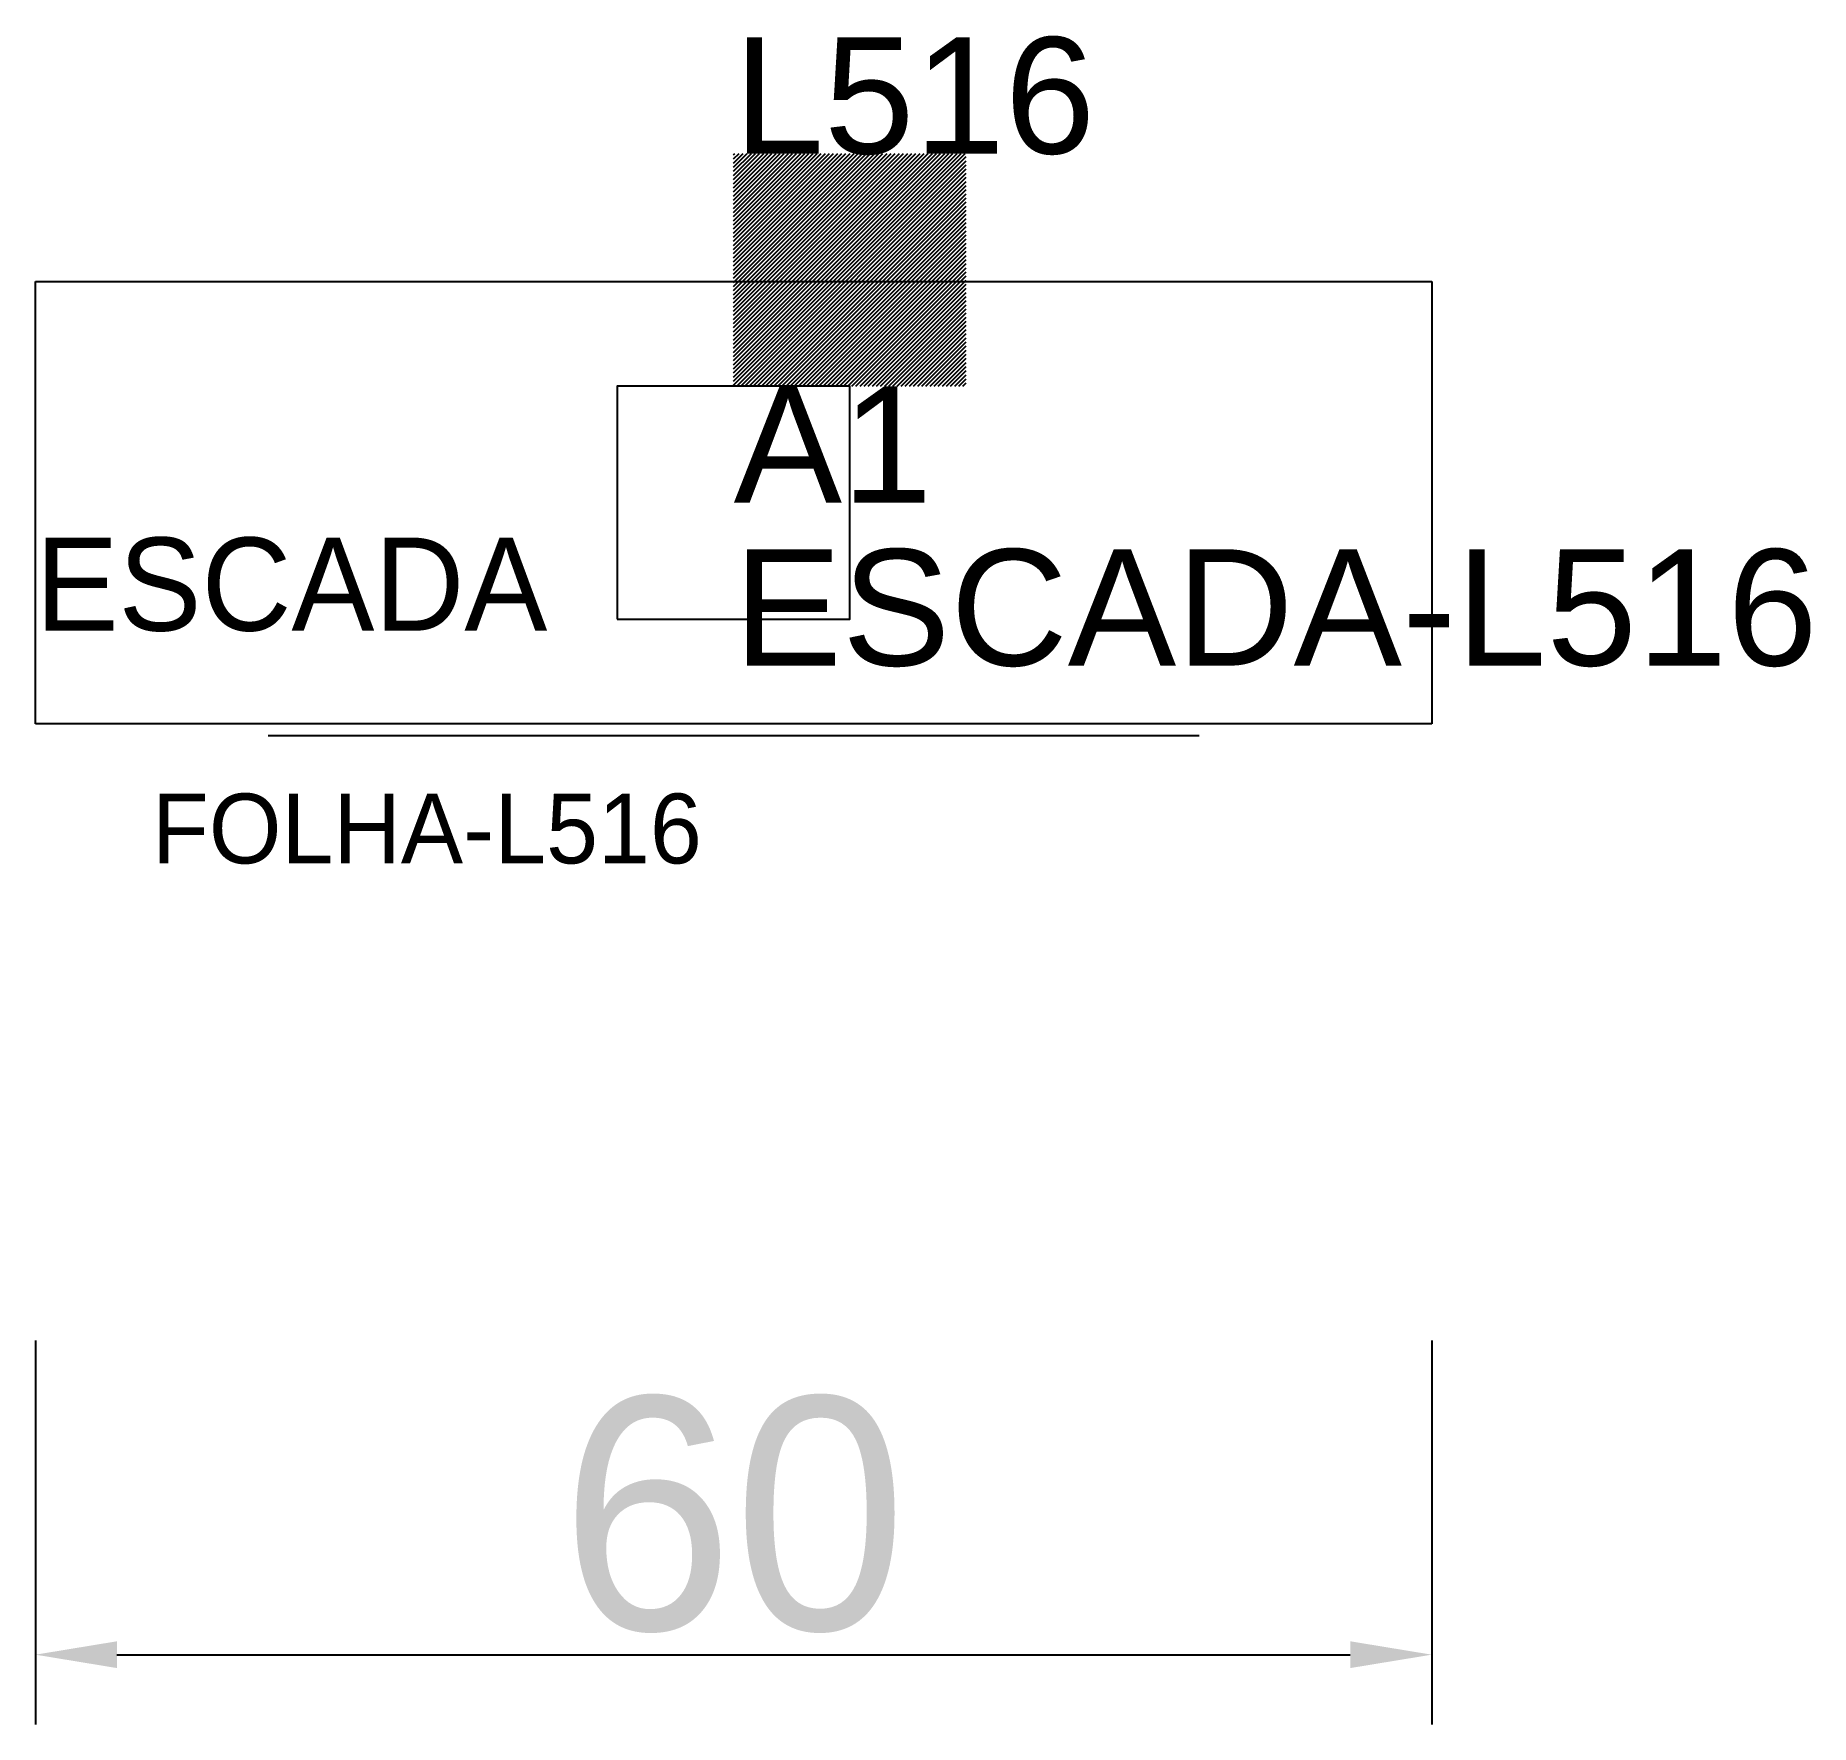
# Model space of a CAD drawing. Header units: metres. Extents: x 222.2 to 298.5, y 139.5 to 212.1.
import ezdxf

# ---------------------------------------------------------------- set-up
doc = ezdxf.new("R2010")
doc.units = ezdxf.units.M
for name, color, linetype in [('3', 3, 'CONTINUOUS'), ('AUX00', 7, 'CONTINUOUS'), ('COTA', 241, 'CONTINUOUS'), ('FOLHA', 255, 'CONTINUOUS'), ('Hachura', 251, 'CONTINUOUS'), ('NOMENCLATURA', 7, 'CONTINUOUS'), ('Nível', 160, 'CONTINUOUS'), ('Painéis', 200, 'CONTINUOUS'), ('Pilares', 5, 'CONTINUOUS'), ('REAPROVEITAMENTO', 251, 'CONTINUOUS'), ('SARR_2.2x7', 40, 'CONTINUOUS')]:
    doc.layers.add(name, color=color, linetype=linetype)
doc.styles.add('ARIAL', font='Arial.ttf')
doc.styles.add('STR_STANDARD', font='arial.ttf')
doc.dimstyles.new('EZ DXF', dxfattribs={"dimtxt": 10, "dimasz": 3.5, "dimexe": 3, "dimexo": 1.5, "dimgap": 1, "dimtad": 1, "dimdec": 1, "dimdsep": 46, "dimcen": 2.5, "dimazin": 3, "dimtfac": 1, "dimtmove": 0, "dimatfit": 3})

msp = doc.modelspace()

# ---------------------------------------------------------------- hatches: boundary and pattern name
at = {"layer": 'Hachura'}
h = msp.add_hatch(dxfattribs=at)
h.set_pattern_fill('ANSI31', scale=50)
h.paths.add_polyline_path([(222.2, 201.5), (282.2, 201.5), (282.2, 182.5), (222.2, 182.5)])
h = msp.add_hatch(dxfattribs=at)
h.set_pattern_fill('ANSI31', scale=50)
h.paths.add_polyline_path([(222.2, 201.5), (282.2, 201.5), (282.2, 182.5), (222.2, 182.5)])
at = {"layer": 'Reaproveitamento'}
h = msp.add_hatch(dxfattribs=at)
h.set_pattern_fill('SOLID')
h.paths.add_polyline_path([(252.2, 197), (262.2, 197), (262.2, 207), (252.2, 207)])
h = msp.add_hatch(dxfattribs=at)
h.set_pattern_fill('SOLID')
h.paths.add_polyline_path([(252.2, 197), (262.2, 197), (262.2, 207), (252.2, 207)])

# ---------------------------------------------------------------- linework, layer by layer
at = {"layer": 'Painéis', "color": 200}
for p, q in [((222.2, 201.5), (282.2, 201.5)), ((222.2, 182.5), (222.2, 201.5)), ((222.2, 201.5), (282.2, 201.5)), ((222.2, 182.5), (222.2, 201.5)), ((282.2, 201.5), (282.2, 182.5)), ((282.2, 201.5), (282.2, 182.5)), ((282.2, 182.5), (222.2, 182.5)), ((282.2, 182.5), (222.2, 182.5))]:
    msp.add_line(p, q, dxfattribs=at)
at = {"layer": 'Pilares'}
msp.add_lwpolyline([(247.2, 187), (257.2, 187), (257.2, 197), (247.2, 197)], close=True, dxfattribs=at)
msp.add_lwpolyline([(247.2, 187), (257.2, 187), (257.2, 197), (247.2, 197)], close=True, dxfattribs=at)
at = {"layer": 'SARR_2.2x7'}
msp.add_line((232.2, 182), (272.2, 182), dxfattribs=at)
msp.add_line((232.2, 182), (272.2, 182), dxfattribs=at)

# ---------------------------------------------------------------- texts
at = {"layer": '3', "style": 'STR_STANDARD'}
msp.add_text('A1', height=5, dxfattribs=at).set_placement((252.2, 192))
msp.add_text('A1', height=5, dxfattribs=at).set_placement((252.2, 192))
at = {"layer": 'AUX00', "style": 'STR_STANDARD'}
msp.add_text('ESCADA-L516', height=5, dxfattribs=at).set_placement((252.2, 185))
msp.add_text('ESCADA-L516', height=5, dxfattribs=at).set_placement((252.2, 185))
at = {"layer": 'FOLHA'}
msp.add_text('FOLHA-L516', height=3, dxfattribs=at).set_placement((227.2, 176.5))
msp.add_text('FOLHA-L516', height=3, dxfattribs=at).set_placement((227.2, 176.5))
at = {"layer": 'NOMENCLATURA', "insert": (252.2, 212), "char_height": 5, "attachment_point": 1, "style": 'ARIAL'}
msp.add_mtext('L516', dxfattribs=at)
msp.add_mtext('L516', dxfattribs=at)
at = {"layer": 'Nível'}
msp.add_text('ESCADA', height=4, dxfattribs=at).set_placement((222.2, 186.5))
msp.add_text('ESCADA', height=4, dxfattribs=at).set_placement((222.2, 186.5))

# ---------------------------------------------------------------- dimensions: what is measured, and where the dimension line sits
at = {"layer": 'COTA'}
msp.add_linear_dim(base=(222.2, 142.5), p1=(222.2, 157.5), p2=(282.2, 157.5), dimstyle='EZ DXF', dxfattribs=at).render()
msp.add_linear_dim(base=(222.2, 142.5), p1=(222.2, 157.5), p2=(282.2, 157.5), dimstyle='EZ DXF', dxfattribs=at).render()

doc.saveas('drawing.dxf')
